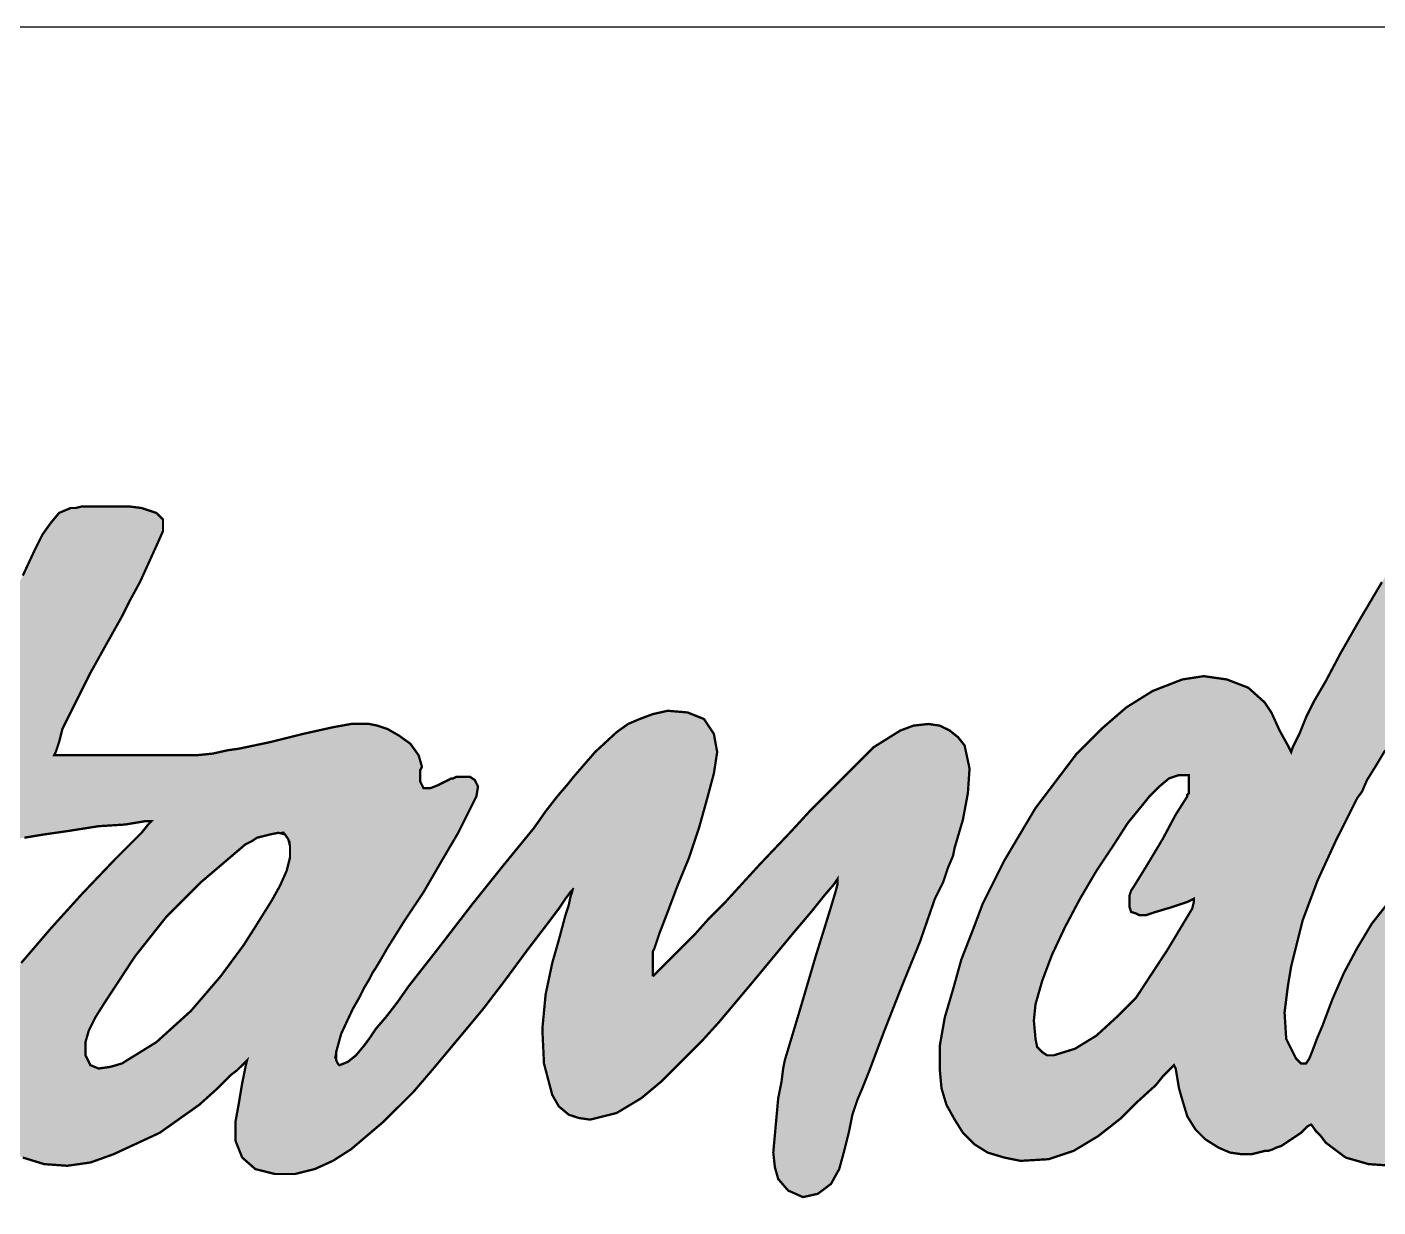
# Model space of a CAD drawing. Extents: x -6357 to -2157, y -7646 to -1706.
# Drawn here: x -4888 to -4640.4, y -6762.1 to -6545.7 of the extents above; entities that cross this region are included whole.
import ezdxf

# ---------------------------------------------------------------- set-up
doc = ezdxf.new("R2010")
doc.units = 0
doc.header["$LTSCALE"] = 30
doc.header["$MEASUREMENT"] = 0
doc.layers.get('0').update_dxf_attribs({"linetype": 'CONTINUOUS'})
doc.layers.add('CAMADA_1', color=7, linetype='CONTINUOUS')
doc.layers.add('FINA', color=7, linetype='CONTINUOUS')

msp = doc.modelspace()

# ---------------------------------------------------------------- hatches: boundary and pattern name
at = {"linetype": 'CONTINUOUS'}
h = msp.add_hatch(color=5, dxfattribs=at)
h.paths.add_polyline_path([(-4522.976, -6709.538), (-4516.627, -6703.794), (-4514.511, -6701.98), (-4511.79, -6700.166), (-4509.069, -6698.352), (-4507.255, -6697.445), (-4503.93, -6695.933), (-4500.301, -6694.422), (-4497.279, -6692.91), (-4495.767, -6692.004), (-4494.256, -6690.19), (-4492.744, -6687.167), (-4492.139, -6684.143), (-4492.441, -6681.422), (-4493.65, -6680.213), (-4495.464, -6679.608), (-4497.581, -6679.305), (-4499.697, -6679.608), (-4503.93, -6681.12), (-4506.953, -6682.329), (-4509.372, -6683.538), (-4512.395, -6685.05), (-4515.116, -6686.562), (-4517.534, -6688.375), (-4518.442, -6689.282), (-4519.046, -6689.887), (-4519.65, -6690.492), (-4519.953, -6690.795), (-4519.65, -6678.702), (-4519.65, -6678.399), (-4519.65, -6677.794), (-4519.65, -6677.492), (-4519.65, -6676.888), (-4520.255, -6674.771), (-4521.767, -6673.562), (-4523.883, -6672.957), (-4526.302, -6672.655), (-4527.208, -6672.655), (-4528.116, -6672.655), (-4529.022, -6672.655), (-4529.929, -6672.957), (-4530.837, -6673.865), (-4540.814, -6685.05), (-4551.092, -6696.236), (-4561.069, -6707.725), (-4571.348, -6719.213), (-4573.766, -6721.933), (-4574.481, -6722.712), (-4580.334, -6746.718), (-4579.208, -6745.817), (-4574.976, -6742.19), (-4572.255, -6739.468), (-4570.138, -6737.352), (-4567.418, -6734.026), (-4564.092, -6730.398), (-4560.767, -6726.77), (-4557.744, -6722.841), (-4555.022, -6719.817), (-4552.906, -6717.701), (-4551.999, -6716.492), (-4551.395, -6716.19), (-4550.79, -6715.585), (-4550.488, -6715.282), (-4550.185, -6715.282), (-4550.488, -6716.19), (-4551.395, -6718.306), (-4552.604, -6721.329), (-4553.813, -6724.655), (-4555.627, -6729.492), (-4557.744, -6736.446), (-4559.255, -6743.701), (-4559.859, -6749.747), (-4559.558, -6750.956), (-4558.65, -6751.864), (-4557.744, -6752.468), (-4556.232, -6753.073), (-4554.116, -6753.678), (-4551.697, -6753.98), (-4549.279, -6753.678), (-4546.86, -6753.073), (-4545.952, -6752.77), (-4545.651, -6752.468), (-4545.046, -6751.864), (-4544.743, -6751.259), (-4544.139, -6749.747), (-4543.534, -6747.631), (-4542.325, -6744.91), (-4541.418, -6741.887), (-4539.301, -6735.84), (-4537.186, -6730.701), (-4533.255, -6722.841), (-4528.418, -6715.887)])
h.paths.add_polyline_path([(-4583.743, -6719.515), (-4581.627, -6715.282), (-4579.208, -6710.143), (-4576.488, -6705.003), (-4574.069, -6700.166), (-4571.952, -6695.933), (-4570.441, -6692.91), (-4569.836, -6691.398), (-4569.534, -6688.981), (-4569.836, -6687.167), (-4571.046, -6685.957), (-4573.766, -6685.957), (-4575.278, -6686.259), (-4577.092, -6686.864), (-4578.604, -6687.167), (-4579.208, -6687.469), (-4577.999, -6680.213), (-4577.697, -6679.004), (-4577.999, -6677.492), (-4578.906, -6675.98), (-4580.116, -6674.771), (-4581.325, -6674.166), (-4583.441, -6673.562), (-4585.557, -6673.865), (-4587.674, -6674.166), (-4590.092, -6674.771), (-4591.907, -6675.074), (-4593.72, -6675.074), (-4595.534, -6675.074), (-4597.046, -6675.376), (-4604.301, -6677.794), (-4611.557, -6681.725), (-4618.208, -6686.259), (-4623.953, -6690.795), (-4631.51, -6698.05), (-4638.161, -6705.911), (-4641.488, -6710.143), (-4644.208, -6714.678), (-4646.627, -6719.213), (-4648.743, -6724.05), (-4649.65, -6726.469), (-4650.556, -6728.887), (-4651.464, -6731.003), (-4652.371, -6733.422), (-4652.976, -6734.934), (-4653.58, -6735.84), (-4654.487, -6735.84), (-4655.395, -6734.934), (-4657.208, -6731.306), (-4657.51, -6726.469), (-4656.905, -6721.631), (-4656.301, -6718.004), (-4654.185, -6709.538), (-4651.464, -6702.283), (-4648.139, -6695.027), (-4644.208, -6687.167), (-4643.301, -6685.957), (-4642.394, -6683.841), (-4640.883, -6681.422), (-4639.069, -6678.399), (-4634.534, -6671.445), (-4629.697, -6663.283), (-4618.51, -6645.446), (-4608.231, -6628.818), (-4607.929, -6628.516), (-4607.929, -6628.214), (-4607.929, -6627.91), (-4607.627, -6627.306), (-4607.929, -6625.19), (-4608.231, -6623.376), (-4609.44, -6621.864), (-4610.953, -6620.05), (-4612.766, -6618.841), (-4614.58, -6617.934), (-4616.394, -6617.934), (-4618.51, -6618.539), (-4621.836, -6620.958), (-4625.162, -6624.585), (-4625.464, -6625.19), (-4625.464, -6625.493), (-4625.767, -6626.097), (-4626.068, -6626.4), (-4626.673, -6627.004), (-4627.278, -6627.91), (-4627.882, -6628.516), (-4628.487, -6629.12), (-4629.092, -6630.027), (-4629.999, -6631.237), (-4630.906, -6633.051), (-4632.418, -6635.469), (-4635.743, -6641.213), (-4639.673, -6647.562), (-4643.603, -6654.213), (-4647.231, -6660.562), (-4649.952, -6665.701), (-4652.068, -6669.329), (-4653.58, -6672.352), (-4654.789, -6675.376), (-4655.999, -6677.794), (-4656.301, -6678.702), (-4656.905, -6677.492), (-4658.418, -6674.771), (-4659.929, -6671.445), (-4661.138, -6669.632), (-4664.162, -6666.911), (-4668.092, -6665.399), (-4672.325, -6664.795), (-4676.255, -6665.399), (-4681.696, -6667.515), (-4686.534, -6670.539), (-4691.069, -6674.468), (-4695.604, -6679.004), (-4703.161, -6688.981), (-4708.905, -6698.655), (-4710.72, -6702.283), (-4712.836, -6706.515), (-4714.65, -6711.353), (-4716.766, -6716.794), (-4718.277, -6722.236), (-4719.79, -6727.375), (-4720.696, -6732.515), (-4720.696, -6737.05), (-4720.394, -6740.375), (-4719.487, -6743.399), (-4717.975, -6746.12), (-4716.463, -6748.538), (-4714.347, -6750.654), (-4711.928, -6752.166), (-4708.905, -6753.073), (-4705.882, -6753.678), (-4700.743, -6753.376), (-4696.208, -6751.864), (-4691.673, -6749.143), (-4687.44, -6745.817), (-4684.417, -6742.794), (-4681.091, -6739.771), (-4679.882, -6738.26), (-4678.672, -6737.05), (-4678.068, -6736.446), (-4677.766, -6736.143), (-4677.464, -6736.748), (-4677.162, -6738.561), (-4676.859, -6740.375), (-4676.255, -6742.491), (-4675.348, -6745.514), (-4673.835, -6747.933), (-4672.022, -6749.747), (-4669.603, -6751.259), (-4667.487, -6752.166), (-4665.371, -6752.468), (-4663.557, -6752.468), (-4661.138, -6751.864), (-4660.533, -6751.864), (-4659.627, -6751.561), (-4659.022, -6751.259), (-4658.115, -6750.956), (-4656.301, -6749.747), (-4654.487, -6748.538), (-4653.278, -6747.329), (-4652.673, -6747.027), (-4652.371, -6747.329), (-4651.766, -6748.236), (-4650.859, -6749.143), (-4649.952, -6750.353), (-4646.325, -6753.073), (-4642.092, -6754.282), (-4637.557, -6754.584), (-4633.022, -6753.98), (-4623.953, -6750.654), (-4616.394, -6745.817), (-4614.883, -6744.608), (-4613.371, -6743.096), (-4612.162, -6741.585), (-4610.953, -6740.375), (-4609.138, -6738.26), (-4607.324, -6735.84), (-4605.814, -6733.422), (-4604.301, -6731.607), (-4603.697, -6731.003), (-4603.092, -6730.701), (-4602.79, -6730.398), (-4602.79, -6731.003), (-4603.092, -6733.422), (-4603.394, -6736.446), (-4603.697, -6739.468), (-4603.697, -6743.096), (-4602.79, -6746.724), (-4601.278, -6750.05), (-4598.86, -6752.77), (-4595.836, -6753.98), (-4592.813, -6753.98), (-4589.79, -6753.376), (-4587.069, -6751.864), (-4583.743, -6749.445), (-4580.334, -6746.718), (-4574.481, -6722.712), (-4577.092, -6725.561), (-4580.417, -6728.887), (-4583.441, -6731.607), (-4584.953, -6732.213), (-4585.86, -6732.515), (-4586.767, -6731.91), (-4587.371, -6730.398), (-4587.371, -6728.887), (-4586.767, -6726.77), (-4586.162, -6724.655), (-4585.255, -6722.841)])
h.paths.add_polyline_path([(-4605.208, -6710.445), (-4609.44, -6715.887), (-4614.883, -6722.236), (-4620.627, -6728.283), (-4626.673, -6733.422), (-4628.487, -6734.631), (-4630.603, -6735.84), (-4632.72, -6736.446), (-4634.534, -6735.236), (-4634.836, -6732.213), (-4633.626, -6728.584), (-4632.115, -6724.957), (-4630.906, -6722.841), (-4626.371, -6715.887), (-4621.533, -6710.143), (-4616.394, -6704.399), (-4610.348, -6698.05), (-4608.534, -6696.538), (-4606.417, -6694.724), (-4604.301, -6693.213), (-4602.185, -6692.306), (-4601.58, -6692.004), (-4601.278, -6692.004), (-4600.673, -6692.004), (-4600.37, -6692.306), (-4600.069, -6692.608), (-4599.464, -6693.818), (-4599.141, -6694.785), (-4599.464, -6698.655), (-4601.278, -6703.189), (-4603.394, -6707.12)], flags=16)
h.paths.add_polyline_path([(-4674.138, -6706.213), (-4674.44, -6707.422), (-4678.976, -6714.98), (-4684.719, -6723.747), (-4688.348, -6727.375), (-4691.975, -6730.701), (-4695.906, -6733.12), (-4699.835, -6734.329), (-4701.045, -6734.329), (-4701.952, -6733.724), (-4702.859, -6732.817), (-4703.161, -6731.306), (-4703.464, -6727.98), (-4703.161, -6724.957), (-4701.952, -6720.724), (-4700.138, -6715.887), (-4697.719, -6710.748), (-4694.998, -6705.608), (-4691.975, -6700.468), (-4688.952, -6695.933), (-4686.231, -6691.701), (-4683.511, -6688.375), (-4682.301, -6686.864), (-4680.487, -6685.05), (-4678.672, -6683.538), (-4676.859, -6682.934), (-4676.255, -6682.934), (-4675.649, -6682.934), (-4675.348, -6682.934), (-4675.045, -6682.934), (-4675.045, -6683.236), (-4675.045, -6683.841), (-4675.045, -6684.445), (-4675.045, -6685.353), (-4675.045, -6685.655), (-4675.045, -6686.259), (-4675.348, -6686.562), (-4675.348, -6686.864), (-4677.464, -6690.19), (-4679.882, -6694.724), (-4682.603, -6699.26), (-4685.022, -6703.189), (-4685.626, -6704.097), (-4685.928, -6705.003), (-4685.928, -6705.911), (-4685.928, -6707.12), (-4685.626, -6708.026), (-4684.719, -6708.329), (-4684.115, -6708.631), (-4682.905, -6708.631), (-4681.091, -6708.026), (-4678.068, -6707.12), (-4675.348, -6706.213), (-4674.138, -6705.608)], flags=16)
h = msp.add_hatch(color=5, dxfattribs=at)
h.paths.add_polyline_path([(-4805.649, -6686.864), (-4805.346, -6685.05), (-4805.951, -6683.841), (-4806.859, -6683.236), (-4809.277, -6683.236), (-4809.882, -6683.538), (-4810.183, -6683.538), (-4812.602, -6684.748), (-4814.114, -6685.353), (-4815.323, -6685.353), (-4815.928, -6684.143), (-4815.928, -6683.538), (-4815.928, -6682.934), (-4815.928, -6682.027), (-4815.625, -6681.422), (-4816.231, -6679.305), (-4817.742, -6677.189), (-4819.858, -6675.678), (-4821.974, -6674.468), (-4823.789, -6673.865), (-4825.301, -6673.562), (-4827.114, -6673.562), (-4828.626, -6673.562), (-4831.951, -6674.166), (-4837.394, -6675.376), (-4843.44, -6676.888), (-4849.184, -6678.097), (-4851.3, -6678.399), (-4854.021, -6679.004), (-4857.044, -6679.305), (-4859.765, -6679.305), (-4867.021, -6679.305), (-4874.579, -6679.305), (-4877.905, -6679.305), (-4880.626, -6679.305), (-4882.439, -6679.305), (-4883.044, -6679.305), (-4882.742, -6678.702), (-4882.137, -6676.888), (-4881.532, -6674.468), (-4880.323, -6672.051), (-4878.812, -6669.027), (-4876.393, -6664.189), (-4873.369, -6658.749), (-4870.649, -6653.91), (-4869.137, -6650.887), (-4867.323, -6647.562), (-4865.812, -6644.236), (-4864.3, -6640.911), (-4863.09, -6638.19), (-4863.09, -6636.074), (-4864.3, -6634.864), (-4867.021, -6633.957), (-4869.44, -6633.655), (-4873.672, -6633.655), (-4875.788, -6633.655), (-4877.905, -6633.655), (-4879.114, -6633.957), (-4880.021, -6633.957), (-4882.137, -6634.864), (-4883.649, -6636.678), (-4885.161, -6638.794), (-4886.672, -6641.817), (-4888.788, -6646.353), (-4891.509, -6652.096), (-4894.532, -6658.445), (-4897.253, -6664.795), (-4899.975, -6670.842), (-4902.09, -6675.678), (-4902.997, -6677.492), (-4903.602, -6679.004), (-4904.206, -6679.911), (-4904.206, -6680.213), (-4904.812, -6680.213), (-4906.323, -6680.213), (-4908.439, -6680.515), (-4911.16, -6680.515), (-4917.509, -6681.12), (-4923.555, -6681.422), (-4927.486, -6682.027), (-4933.23, -6682.934), (-4936.253, -6683.538), (-4938.974, -6684.143), (-4941.091, -6684.445), (-4942.3, -6685.05), (-4943.206, -6686.259), (-4943.509, -6688.375), (-4943.206, -6690.795), (-4942.904, -6692.91), (-4941.393, -6696.236), (-4939.579, -6700.166), (-4936.858, -6703.189), (-4933.835, -6705.003), (-4932.323, -6705.003), (-4931.718, -6704.701), (-4930.812, -6704.097), (-4928.09, -6701.678), (-4925.974, -6699.562), (-4924.462, -6698.352), (-4922.044, -6697.445), (-4919.928, -6697.143), (-4917.509, -6696.841), (-4915.393, -6696.841), (-4913.276, -6696.841), (-4912.322, -6697.477), (-4913.276, -6699.864), (-4914.485, -6702.585), (-4915.997, -6705.608), (-4919.322, -6713.167), (-4922.951, -6721.933), (-4924.765, -6726.469), (-4926.276, -6731.306), (-4927.184, -6733.12), (-4927.486, -6734.631), (-4928.09, -6735.84), (-4928.09, -6736.143), (-4929.602, -6734.632), (-4929.602, -6734.026), (-4929.904, -6733.724), (-4930.812, -6732.817), (-4932.323, -6731.607), (-4933.835, -6731.003), (-4935.346, -6731.607), (-4935.95, -6732.515), (-4936.555, -6733.724), (-4936.858, -6734.631), (-4936.858, -6735.538), (-4937.463, -6740.98), (-4937.765, -6747.329), (-4937.463, -6753.678), (-4936.555, -6758.515), (-4935.648, -6760.631), (-4934.137, -6761.84), (-4932.323, -6762.143), (-4929.904, -6762.143), (-4928.09, -6761.84), (-4926.578, -6761.236), (-4925.369, -6760.329), (-4924.16, -6758.817), (-4921.742, -6755.189), (-4919.322, -6751.561), (-4917.206, -6747.631), (-4915.091, -6743.701), (-4913.882, -6741.585), (-4912.672, -6738.863), (-4911.16, -6735.538), (-4909.346, -6731.91), (-4905.415, -6724.05), (-4901.486, -6715.585), (-4897.858, -6707.725), (-4894.835, -6701.376), (-4893.625, -6698.655), (-4892.719, -6696.841), (-4891.922, -6694.851), (-4888.486, -6694.422), (-4884.859, -6693.818), (-4880.626, -6693.213), (-4874.881, -6692.306), (-4870.044, -6692.004), (-4866.416, -6691.398), (-4865.207, -6691.398), (-4865.812, -6692.004), (-4867.021, -6693.515), (-4869.137, -6695.631), (-4871.858, -6698.352), (-4877.905, -6704.701), (-4883.649, -6711.05), (-4889.09, -6717.399), (-4893.021, -6723.747), (-4894.835, -6726.77), (-4896.044, -6730.097), (-4896.952, -6733.724), (-4897.253, -6737.654), (-4896.952, -6742.491), (-4895.439, -6747.027), (-4892.719, -6750.654), (-4888.788, -6753.073), (-4884.859, -6754.282), (-4880.626, -6754.584), (-4876.393, -6753.98), (-4872.16, -6752.468), (-4863.695, -6748.538), (-4856.439, -6743.399), (-4853.416, -6740.677), (-4850.696, -6737.957), (-4849.487, -6737.05), (-4848.579, -6736.143), (-4847.974, -6735.538), (-4847.672, -6735.236), (-4847.974, -6736.446), (-4848.579, -6739.468), (-4849.184, -6743.096), (-4849.788, -6746.422), (-4849.788, -6750.05), (-4848.579, -6753.073), (-4846.16, -6755.189), (-4842.533, -6756.096), (-4838.904, -6756.096), (-4835.277, -6755.189), (-4831.951, -6753.678), (-4828.626, -6751.561), (-4822.579, -6746.422), (-4817.137, -6740.98), (-4813.51, -6736.748), (-4808.975, -6731.306), (-4804.44, -6725.864), (-4800.509, -6720.724), (-4796.278, -6714.98), (-4792.347, -6709.84), (-4790.533, -6707.422), (-4789.324, -6705.608), (-4787.875, -6703.678), (-4788.416, -6705.306), (-4788.719, -6706.817), (-4789.324, -6708.631), (-4790.533, -6713.167), (-4791.742, -6717.399), (-4792.952, -6723.143), (-4793.556, -6729.492), (-4793.254, -6735.84), (-4791.742, -6741.585), (-4790.533, -6743.701), (-4788.719, -6745.213), (-4786.905, -6745.817), (-4784.788, -6746.12), (-4779.952, -6744.91), (-4775.417, -6742.19), (-4771.789, -6739.166), (-4767.859, -6735.236), (-4764.231, -6731.607), (-4761.207, -6728.283), (-4754.859, -6720.724), (-4747.603, -6711.957), (-4744.277, -6708.026), (-4741.858, -6705.003), (-4740.044, -6702.887), (-4739.44, -6701.98), (-4739.44, -6702.887), (-4739.743, -6704.097), (-4740.649, -6707.12), (-4741.858, -6711.05), (-4743.37, -6715.887), (-4746.394, -6726.166), (-4749.114, -6735.236), (-4749.417, -6736.748), (-4749.719, -6739.166), (-4750.324, -6742.19), (-4750.626, -6745.514), (-4750.928, -6748.841), (-4751.23, -6752.166), (-4750.928, -6754.887), (-4750.324, -6757.003), (-4748.51, -6759.12), (-4745.789, -6760.329), (-4743.068, -6759.724), (-4740.649, -6757.91), (-4739.138, -6755.189), (-4738.231, -6751.864), (-4737.324, -6748.236), (-4736.72, -6745.213), (-4736.417, -6744.306), (-4735.812, -6742.491), (-4734.906, -6740.375), (-4733.696, -6737.352), (-4730.975, -6730.097), (-4727.65, -6721.631), (-4724.324, -6713.468), (-4721.604, -6705.608), (-4720.091, -6702.585), (-4719.184, -6699.864), (-4718.277, -6697.748), (-4717.975, -6696.236), (-4716.463, -6691.096), (-4715.557, -6686.259), (-4715.254, -6681.725), (-4716.161, -6677.492), (-4717.371, -6675.98), (-4718.882, -6674.771), (-4720.696, -6673.865), (-4722.813, -6673.562), (-4725.533, -6673.865), (-4727.952, -6674.771), (-4730.37, -6676.282), (-4732.789, -6677.794), (-4733.696, -6678.702), (-4735.51, -6680.515), (-4737.626, -6682.632), (-4739.743, -6684.748), (-4744.58, -6689.585), (-4747.905, -6693.213), (-4753.65, -6699.26), (-4759.998, -6706.213), (-4763.021, -6709.236), (-4765.44, -6711.957), (-4767.859, -6714.376), (-4769.37, -6715.887), (-4770.882, -6717.399), (-4772.091, -6718.608), (-4773.3, -6719.818), (-4773.3, -6716.492), (-4773.3, -6715.887), (-4773.3, -6715.585), (-4773.3, -6715.282), (-4772.998, -6714.678), (-4772.091, -6711.957), (-4770.58, -6708.026), (-4768.766, -6703.189), (-4766.649, -6698.05), (-4764.835, -6692.608), (-4763.324, -6687.167), (-4762.115, -6682.632), (-4761.51, -6678.702), (-4762.115, -6675.376), (-4763.929, -6672.655), (-4766.952, -6671.445), (-4770.58, -6671.143), (-4773.3, -6671.748), (-4775.719, -6672.655), (-4777.835, -6673.562), (-4779.952, -6675.074), (-4783.882, -6678.702), (-4787.812, -6683.236), (-4789.022, -6684.748), (-4790.835, -6686.864), (-4792.952, -6689.585), (-4795.068, -6692.608), (-4800.509, -6699.26), (-4806.556, -6706.817), (-4812.602, -6714.678), (-4818.045, -6721.631), (-4820.16, -6724.655), (-4822.277, -6727.375), (-4824.091, -6729.492), (-4825.706, -6731.914), (-4827.719, -6734.329), (-4829.23, -6735.538), (-4830.867, -6736.193), (-4831.614, -6734.703), (-4830.44, -6730.398), (-4828.324, -6725.864), (-4827.114, -6723.747), (-4826.207, -6721.933), (-4825.302, -6720.424), (-4824.695, -6719.213), (-4824.091, -6718.306), (-4823.184, -6716.794), (-4821.974, -6714.678), (-4818.951, -6709.84), (-4815.323, -6704.399), (-4811.998, -6698.655), (-4808.975, -6693.515), (-4806.859, -6689.282)])
h.paths.add_polyline_path([(-4862.486, -6708.934), (-4856.137, -6702.585), (-4847.974, -6695.631), (-4846.765, -6695.027), (-4845.858, -6694.422), (-4844.649, -6694.12), (-4843.44, -6693.818), (-4841.04, -6693.337), (-4839.812, -6695.177), (-4839.812, -6698.05), (-4840.417, -6700.468), (-4841.626, -6703.189), (-4843.137, -6705.911), (-4846.16, -6710.748), (-4848.277, -6714.073), (-4852.51, -6719.817), (-4857.951, -6726.166), (-4864.3, -6731.91), (-4870.649, -6735.84), (-4872.765, -6736.446), (-4874.881, -6736.748), (-4876.393, -6736.143), (-4877.3, -6734.329), (-4877.3, -6731.91), (-4876.695, -6729.794), (-4875.486, -6727.375), (-4873.974, -6724.957), (-4868.23, -6716.19)], flags=16)

# ---------------------------------------------------------------- linework, layer by layer
at = {"color": 5, "linetype": 'CONTINUOUS'}
for points in [[(-4888.788, -6753.073), (-4884.859, -6754.282), (-4880.626, -6754.584), (-4876.393, -6753.98), (-4872.16, -6752.468), (-4863.695, -6748.538), (-4856.439, -6743.399), (-4853.416, -6740.677), (-4850.696, -6737.957), (-4849.487, -6737.05), (-4848.579, -6736.143), (-4847.974, -6735.538), (-4847.672, -6735.236), (-4847.974, -6736.446), (-4848.579, -6739.468), (-4849.184, -6743.096), (-4849.788, -6746.422), (-4849.788, -6750.05), (-4848.579, -6753.073), (-4846.16, -6755.189), (-4842.533, -6756.096), (-4838.904, -6756.096), (-4835.277, -6755.189), (-4831.951, -6753.678), (-4828.626, -6751.561), (-4822.579, -6746.422), (-4817.137, -6740.98), (-4813.51, -6736.748), (-4808.975, -6731.306), (-4804.44, -6725.864), (-4800.509, -6720.724), (-4796.278, -6714.98), (-4792.347, -6709.84), (-4790.533, -6707.422), (-4789.324, -6705.608), (-4787.875, -6703.678), (-4788.416, -6705.306), (-4788.719, -6706.817), (-4789.324, -6708.631), (-4790.533, -6713.167), (-4791.742, -6717.399), (-4792.952, -6723.143), (-4793.556, -6729.492), (-4793.254, -6735.84), (-4791.742, -6741.585), (-4790.533, -6743.701), (-4788.719, -6745.213), (-4786.905, -6745.817), (-4784.788, -6746.12), (-4779.952, -6744.91), (-4775.417, -6742.19), (-4771.789, -6739.166), (-4767.859, -6735.236), (-4764.231, -6731.607), (-4761.207, -6728.283), (-4754.859, -6720.724), (-4747.603, -6711.957), (-4744.277, -6708.026), (-4741.858, -6705.003), (-4740.044, -6702.887), (-4739.44, -6701.98), (-4739.44, -6702.887), (-4739.743, -6704.097), (-4740.649, -6707.12), (-4741.858, -6711.05), (-4743.37, -6715.887), (-4746.394, -6726.166), (-4749.114, -6735.236), (-4749.417, -6736.748), (-4749.719, -6739.166), (-4750.324, -6742.19), (-4750.626, -6745.514), (-4750.928, -6748.841), (-4751.23, -6752.166), (-4750.928, -6754.887), (-4750.324, -6757.003), (-4748.51, -6759.12), (-4745.789, -6760.329), (-4743.068, -6759.724), (-4740.649, -6757.91), (-4739.138, -6755.189), (-4738.231, -6751.864), (-4737.324, -6748.236), (-4736.72, -6745.213), (-4736.417, -6744.306), (-4735.812, -6742.491), (-4734.906, -6740.375), (-4733.696, -6737.352), (-4730.975, -6730.097), (-4727.65, -6721.631), (-4724.324, -6713.468), (-4721.604, -6705.608), (-4720.091, -6702.585), (-4719.184, -6699.864), (-4718.277, -6697.748), (-4717.975, -6696.236), (-4716.463, -6691.096), (-4715.557, -6686.259), (-4715.254, -6681.725), (-4716.161, -6677.492), (-4717.371, -6675.98), (-4718.882, -6674.771), (-4720.696, -6673.865), (-4722.813, -6673.562), (-4725.533, -6673.865), (-4727.952, -6674.771), (-4730.37, -6676.282), (-4732.789, -6677.794), (-4733.696, -6678.702), (-4735.51, -6680.515), (-4737.626, -6682.632), (-4739.743, -6684.748), (-4744.58, -6689.585), (-4747.905, -6693.213), (-4753.65, -6699.26), (-4759.998, -6706.213), (-4763.021, -6709.236), (-4765.44, -6711.957), (-4767.859, -6714.376), (-4769.37, -6715.887), (-4770.882, -6717.399), (-4772.091, -6718.608), (-4773.3, -6719.818), (-4773.3, -6716.492), (-4773.3, -6715.887), (-4773.3, -6715.585), (-4773.3, -6715.282), (-4772.998, -6714.678), (-4772.091, -6711.957), (-4770.58, -6708.026), (-4768.766, -6703.189), (-4766.649, -6698.05), (-4764.835, -6692.608), (-4763.324, -6687.167), (-4762.115, -6682.632), (-4761.51, -6678.702), (-4762.115, -6675.376), (-4763.929, -6672.655), (-4766.952, -6671.445), (-4770.58, -6671.143), (-4773.3, -6671.748), (-4775.719, -6672.655), (-4777.835, -6673.562), (-4779.952, -6675.074), (-4783.882, -6678.702), (-4787.812, -6683.236), (-4789.022, -6684.748), (-4790.835, -6686.864), (-4792.952, -6689.585), (-4795.068, -6692.608), (-4800.509, -6699.26), (-4806.556, -6706.817), (-4812.602, -6714.678), (-4818.045, -6721.631), (-4820.16, -6724.655), (-4822.277, -6727.375), (-4824.091, -6729.492), (-4825.706, -6731.914), (-4827.719, -6734.329), (-4829.23, -6735.538), (-4830.867, -6736.193), (-4831.614, -6734.703), (-4830.44, -6730.398), (-4828.324, -6725.864), (-4827.114, -6723.747), (-4826.207, -6721.933), (-4825.302, -6720.424), (-4824.695, -6719.213), (-4824.091, -6718.306), (-4823.184, -6716.794), (-4821.974, -6714.678), (-4818.951, -6709.84), (-4815.323, -6704.399), (-4811.998, -6698.655), (-4808.975, -6693.515), (-4806.859, -6689.282), (-4805.649, -6686.864), (-4805.346, -6685.05), (-4805.951, -6683.841), (-4806.859, -6683.236), (-4809.277, -6683.236), (-4809.882, -6683.538), (-4810.183, -6683.538), (-4812.602, -6684.748), (-4814.114, -6685.353), (-4815.323, -6685.353), (-4815.928, -6684.143), (-4815.928, -6683.538), (-4815.928, -6682.934), (-4815.928, -6682.027), (-4815.625, -6681.422), (-4816.231, -6679.305), (-4817.742, -6677.189), (-4819.858, -6675.678), (-4821.974, -6674.468), (-4823.789, -6673.865), (-4825.301, -6673.562), (-4827.114, -6673.562), (-4828.626, -6673.562), (-4831.951, -6674.166), (-4837.394, -6675.376), (-4843.44, -6676.888), (-4849.184, -6678.097), (-4851.3, -6678.399), (-4854.021, -6679.004), (-4857.044, -6679.305), (-4859.765, -6679.305), (-4867.021, -6679.305), (-4874.579, -6679.305), (-4877.905, -6679.305), (-4880.626, -6679.305), (-4882.439, -6679.305), (-4883.044, -6679.305), (-4882.742, -6678.702), (-4882.137, -6676.888), (-4881.532, -6674.468), (-4880.323, -6672.051), (-4878.812, -6669.027), (-4876.393, -6664.189), (-4873.369, -6658.749), (-4870.649, -6653.91), (-4869.137, -6650.887), (-4867.323, -6647.562), (-4865.812, -6644.236), (-4864.3, -6640.911), (-4863.09, -6638.19), (-4863.09, -6636.074), (-4864.3, -6634.864), (-4867.021, -6633.957), (-4869.44, -6633.655), (-4873.672, -6633.655), (-4875.788, -6633.655), (-4877.905, -6633.655), (-4879.114, -6633.957), (-4880.021, -6633.957), (-4882.137, -6634.864), (-4883.649, -6636.678), (-4885.161, -6638.794), (-4886.672, -6641.817), (-4888.788, -6646.353)], [(-4639.673, -6647.562), (-4643.603, -6654.213), (-4647.231, -6660.562), (-4649.952, -6665.701), (-4652.068, -6669.329), (-4653.58, -6672.352), (-4654.789, -6675.376), (-4655.999, -6677.794), (-4656.301, -6678.702), (-4656.905, -6677.492), (-4658.418, -6674.771), (-4659.929, -6671.445), (-4661.138, -6669.632), (-4664.162, -6666.911), (-4668.092, -6665.399), (-4672.325, -6664.795), (-4676.255, -6665.399), (-4681.696, -6667.515), (-4686.534, -6670.539), (-4691.069, -6674.468), (-4695.604, -6679.004), (-4703.161, -6688.981), (-4708.905, -6698.655), (-4710.72, -6702.283), (-4712.836, -6706.515), (-4714.65, -6711.353), (-4716.766, -6716.794), (-4718.277, -6722.236), (-4719.79, -6727.375), (-4720.696, -6732.515), (-4720.696, -6737.05), (-4720.394, -6740.375), (-4719.487, -6743.399), (-4717.975, -6746.12), (-4716.463, -6748.538), (-4714.347, -6750.654), (-4711.928, -6752.166), (-4708.905, -6753.073), (-4705.882, -6753.678), (-4700.743, -6753.376), (-4696.208, -6751.864), (-4691.673, -6749.143), (-4687.44, -6745.817), (-4684.417, -6742.794), (-4681.091, -6739.771), (-4679.882, -6738.26), (-4678.672, -6737.05), (-4678.068, -6736.446), (-4677.766, -6736.143), (-4677.464, -6736.748), (-4677.162, -6738.561), (-4676.859, -6740.375), (-4676.255, -6742.491), (-4675.348, -6745.514), (-4673.835, -6747.933), (-4672.022, -6749.747), (-4669.603, -6751.259), (-4667.487, -6752.166), (-4665.371, -6752.468), (-4663.557, -6752.468), (-4661.138, -6751.864), (-4660.533, -6751.864), (-4659.627, -6751.561), (-4659.022, -6751.259), (-4658.115, -6750.956), (-4656.301, -6749.747), (-4654.487, -6748.538), (-4653.278, -6747.329), (-4652.673, -6747.027), (-4652.371, -6747.329), (-4651.766, -6748.236), (-4650.859, -6749.143), (-4649.952, -6750.353), (-4646.325, -6753.073), (-4642.092, -6754.282), (-4637.557, -6754.584)], [(-4638.161, -6705.911), (-4641.488, -6710.143), (-4644.208, -6714.678), (-4646.627, -6719.213), (-4648.743, -6724.05), (-4649.65, -6726.469), (-4650.556, -6728.887), (-4651.464, -6731.003), (-4652.371, -6733.422), (-4652.976, -6734.934), (-4653.58, -6735.84), (-4654.487, -6735.84), (-4655.395, -6734.934), (-4657.208, -6731.306), (-4657.51, -6726.469), (-4656.905, -6721.631), (-4656.301, -6718.004), (-4654.185, -6709.538), (-4651.464, -6702.283), (-4648.139, -6695.027), (-4644.208, -6687.167), (-4643.301, -6685.957), (-4642.394, -6683.841), (-4640.883, -6681.422), (-4639.069, -6678.399)], [(-4888.486, -6694.422), (-4884.859, -6693.818), (-4880.626, -6693.213), (-4874.881, -6692.306), (-4870.044, -6692.004), (-4866.416, -6691.398), (-4865.207, -6691.398), (-4865.812, -6692.004), (-4867.021, -6693.515), (-4869.137, -6695.631), (-4871.858, -6698.352), (-4877.905, -6704.701), (-4883.649, -6711.05), (-4889.09, -6717.399)]]:
    msp.add_lwpolyline(points, dxfattribs=at)
for points in [[(-4674.138, -6706.213), (-4674.44, -6707.422), (-4678.976, -6714.98), (-4684.719, -6723.747), (-4688.348, -6727.375), (-4691.975, -6730.701), (-4695.906, -6733.12), (-4699.835, -6734.329), (-4701.045, -6734.329), (-4701.952, -6733.724), (-4702.859, -6732.817), (-4703.161, -6731.306), (-4703.464, -6727.98), (-4703.161, -6724.957), (-4701.952, -6720.724), (-4700.138, -6715.887), (-4697.719, -6710.748), (-4694.998, -6705.608), (-4691.975, -6700.468), (-4688.952, -6695.933), (-4686.231, -6691.701), (-4683.511, -6688.375), (-4682.301, -6686.864), (-4680.487, -6685.05), (-4678.672, -6683.538), (-4676.859, -6682.934), (-4676.255, -6682.934), (-4675.649, -6682.934), (-4675.348, -6682.934), (-4675.045, -6682.934), (-4675.045, -6683.236), (-4675.045, -6683.841), (-4675.045, -6684.445), (-4675.045, -6685.353), (-4675.045, -6685.655), (-4675.045, -6686.259), (-4675.348, -6686.562), (-4675.348, -6686.864), (-4677.464, -6690.19), (-4679.882, -6694.724), (-4682.603, -6699.26), (-4685.022, -6703.189), (-4685.626, -6704.097), (-4685.928, -6705.003), (-4685.928, -6705.911), (-4685.928, -6707.12), (-4685.626, -6708.026), (-4684.719, -6708.329), (-4684.115, -6708.631), (-4682.905, -6708.631), (-4681.091, -6708.026), (-4678.068, -6707.12), (-4675.348, -6706.213), (-4674.138, -6705.608)], [(-4862.486, -6708.934), (-4856.137, -6702.585), (-4847.974, -6695.631), (-4846.765, -6695.027), (-4845.858, -6694.422), (-4844.649, -6694.12), (-4843.44, -6693.818), (-4841.04, -6693.337), (-4839.812, -6695.177), (-4839.812, -6698.05), (-4840.417, -6700.468), (-4841.626, -6703.189), (-4843.137, -6705.911), (-4846.16, -6710.748), (-4848.277, -6714.073), (-4852.51, -6719.817), (-4857.951, -6726.166), (-4864.3, -6731.91), (-4870.649, -6735.84), (-4872.765, -6736.446), (-4874.881, -6736.748), (-4876.393, -6736.143), (-4877.3, -6734.329), (-4877.3, -6731.91), (-4876.695, -6729.794), (-4875.486, -6727.375), (-4873.974, -6724.957), (-4868.23, -6716.19)]]:
    msp.add_lwpolyline(points, close=True, dxfattribs=at)
at = {"layer": 'CAMADA_1', "color": 5, "linetype": 'CONTINUOUS', "const_width": 0.42}
for points in [[(-4773.3, -6719.817), (-4773.3, -6716.492), (-4773.3, -6715.887), (-4773.3, -6715.585), (-4773.3, -6715.282), (-4772.998, -6714.678), (-4772.091, -6711.957), (-4770.58, -6708.026), (-4768.766, -6703.189), (-4766.649, -6698.05), (-4764.835, -6692.608), (-4763.324, -6687.167), (-4762.115, -6682.632), (-4761.51, -6678.702), (-4762.115, -6675.376), (-4763.929, -6672.655), (-4766.952, -6671.445), (-4770.58, -6671.143), (-4773.3, -6671.748), (-4775.719, -6672.655), (-4777.835, -6673.562), (-4779.952, -6675.074), (-4783.882, -6678.702), (-4787.812, -6683.236), (-4789.022, -6684.748), (-4790.835, -6686.864), (-4792.952, -6689.585), (-4795.068, -6692.608), (-4800.509, -6699.26), (-4806.556, -6706.817), (-4812.602, -6714.678), (-4818.045, -6721.631), (-4820.16, -6724.655), (-4822.277, -6727.375), (-4824.091, -6729.492), (-4825.301, -6731.306), (-4826.207, -6732.515), (-4827.719, -6734.329), (-4829.23, -6735.538), (-4830.742, -6736.143), (-4831.044, -6735.84), (-4831.347, -6735.236), (-4831.347, -6734.631), (-4831.347, -6733.724), (-4830.44, -6730.398), (-4828.324, -6725.864), (-4827.114, -6723.747), (-4826.207, -6721.933), (-4825.301, -6720.422), (-4824.998, -6719.817), (-4824.695, -6719.213), (-4824.091, -6718.306), (-4823.184, -6716.794), (-4821.974, -6714.678), (-4818.951, -6709.84), (-4815.323, -6704.399), (-4811.998, -6698.655), (-4808.975, -6693.515), (-4806.859, -6689.282), (-4805.649, -6686.864), (-4805.346, -6685.05), (-4805.951, -6683.841), (-4806.859, -6683.236), (-4808.975, -6683.236), (-4809.277, -6683.236), (-4809.882, -6683.538), (-4810.184, -6683.538), (-4810.788, -6683.841), (-4812.602, -6684.748), (-4814.114, -6685.353), (-4815.323, -6685.353), (-4815.928, -6684.143), (-4815.928, -6683.538), (-4815.928, -6682.934), (-4815.928, -6682.027), (-4815.625, -6681.422), (-4816.231, -6679.305), (-4817.742, -6677.189), (-4819.858, -6675.678), (-4821.974, -6674.468), (-4823.789, -6673.865), (-4825.301, -6673.562), (-4827.114, -6673.562), (-4828.626, -6673.562), (-4831.951, -6674.166), (-4837.394, -6675.376), (-4843.44, -6676.888), (-4849.184, -6678.097), (-4851.3, -6678.399), (-4854.021, -6679.004), (-4857.044, -6679.305), (-4859.765, -6679.305), (-4867.021, -6679.305), (-4874.579, -6679.305), (-4877.905, -6679.305), (-4880.626, -6679.305), (-4882.439, -6679.305), (-4883.044, -6679.305), (-4882.742, -6678.702), (-4882.137, -6676.888), (-4881.532, -6674.468), (-4880.323, -6672.051), (-4878.812, -6669.027), (-4876.393, -6664.189), (-4873.369, -6658.749), (-4870.649, -6653.91), (-4869.137, -6650.887), (-4867.323, -6647.562), (-4865.812, -6644.236), (-4864.3, -6640.911), (-4863.09, -6638.19), (-4863.09, -6636.074), (-4864.3, -6634.864), (-4867.021, -6633.957), (-4869.44, -6633.655), (-4873.672, -6633.655), (-4875.788, -6633.655), (-4877.905, -6633.655), (-4879.114, -6633.957), (-4880.021, -6633.957), (-4882.137, -6634.864), (-4883.649, -6636.678), (-4885.161, -6638.794), (-4886.672, -6641.817), (-4888.788, -6646.353)], [(-4639.673, -6647.562), (-4643.603, -6654.213), (-4647.231, -6660.562), (-4649.952, -6665.701), (-4652.068, -6669.329), (-4653.58, -6672.352), (-4654.789, -6675.376), (-4655.999, -6677.794), (-4656.301, -6678.702), (-4656.905, -6677.492), (-4658.418, -6674.771), (-4659.929, -6671.445), (-4661.138, -6669.632), (-4664.162, -6666.911), (-4668.092, -6665.399), (-4672.325, -6664.795), (-4676.255, -6665.399), (-4681.696, -6667.515), (-4686.534, -6670.539), (-4691.069, -6674.468), (-4695.604, -6679.004), (-4703.161, -6688.981), (-4708.905, -6698.655), (-4710.72, -6702.283), (-4712.836, -6706.515), (-4714.65, -6711.353), (-4716.766, -6716.794), (-4718.277, -6722.236), (-4719.79, -6727.375), (-4720.696, -6732.515), (-4720.696, -6737.05), (-4720.394, -6740.375), (-4719.487, -6743.399), (-4717.975, -6746.12), (-4716.463, -6748.538), (-4714.347, -6750.654), (-4711.928, -6752.166), (-4708.905, -6753.073), (-4705.882, -6753.678), (-4700.743, -6753.376), (-4696.208, -6751.864), (-4691.673, -6749.143), (-4687.44, -6745.817), (-4684.417, -6742.794), (-4681.091, -6739.771), (-4679.882, -6738.26), (-4678.672, -6737.05), (-4678.068, -6736.446), (-4677.766, -6736.143), (-4677.464, -6736.748), (-4677.162, -6738.561), (-4676.859, -6740.375), (-4676.255, -6742.491), (-4675.348, -6745.514), (-4673.835, -6747.933), (-4672.022, -6749.747), (-4669.603, -6751.259), (-4667.487, -6752.166), (-4665.371, -6752.468), (-4663.557, -6752.468), (-4661.138, -6751.864), (-4660.533, -6751.864), (-4659.627, -6751.561), (-4659.022, -6751.259), (-4658.115, -6750.956), (-4656.301, -6749.747), (-4654.487, -6748.538), (-4653.278, -6747.329), (-4652.673, -6747.027), (-4652.371, -6747.329), (-4651.766, -6748.236), (-4650.859, -6749.143), (-4649.952, -6750.353), (-4646.325, -6753.073), (-4642.092, -6754.282), (-4637.557, -6754.584)], [(-4888.788, -6753.073), (-4884.859, -6754.282), (-4880.626, -6754.584), (-4876.393, -6753.98), (-4872.16, -6752.468), (-4863.695, -6748.538), (-4856.439, -6743.399), (-4853.416, -6740.677), (-4850.696, -6737.957), (-4849.487, -6737.05), (-4848.579, -6736.143), (-4847.974, -6735.538), (-4847.672, -6735.236), (-4847.974, -6736.446), (-4848.579, -6739.468), (-4849.184, -6743.096), (-4849.788, -6746.422), (-4849.788, -6750.05), (-4848.579, -6753.073), (-4846.16, -6755.189), (-4842.533, -6756.096), (-4838.904, -6756.096), (-4835.277, -6755.189), (-4831.951, -6753.678), (-4828.626, -6751.561), (-4822.579, -6746.422), (-4817.137, -6740.98), (-4813.51, -6736.748), (-4808.975, -6731.306), (-4804.44, -6725.864), (-4800.509, -6720.724), (-4796.278, -6714.98), (-4792.347, -6709.84), (-4790.533, -6707.422), (-4789.324, -6705.608), (-4788.416, -6704.399), (-4788.115, -6704.097), (-4788.115, -6704.399), (-4788.416, -6705.306), (-4788.719, -6706.817), (-4789.324, -6708.631), (-4790.533, -6713.167), (-4791.742, -6717.399), (-4792.952, -6723.143), (-4793.556, -6729.492), (-4793.254, -6735.84), (-4791.742, -6741.585), (-4790.533, -6743.701), (-4788.719, -6745.213), (-4786.905, -6745.817), (-4784.788, -6746.12), (-4779.952, -6744.91), (-4775.417, -6742.19), (-4771.789, -6739.166), (-4767.859, -6735.236), (-4764.231, -6731.607), (-4761.207, -6728.283), (-4754.859, -6720.724), (-4747.603, -6711.957), (-4744.277, -6708.026), (-4741.858, -6705.003), (-4740.044, -6702.887), (-4739.44, -6701.98), (-4739.44, -6702.887), (-4739.743, -6704.097), (-4740.649, -6707.12), (-4741.858, -6711.05), (-4743.37, -6715.887), (-4746.394, -6726.166), (-4749.114, -6735.236), (-4749.417, -6736.748), (-4749.719, -6739.166), (-4750.324, -6742.19), (-4750.626, -6745.514), (-4750.928, -6748.841), (-4751.23, -6752.166), (-4750.928, -6754.887), (-4750.324, -6757.003), (-4748.51, -6759.12), (-4745.789, -6760.329), (-4743.068, -6759.724), (-4740.649, -6757.91), (-4739.138, -6755.189), (-4738.231, -6751.864), (-4737.324, -6748.236), (-4736.72, -6745.213), (-4736.417, -6744.306), (-4735.812, -6742.491), (-4734.906, -6740.375), (-4733.696, -6737.352), (-4730.975, -6730.097), (-4727.65, -6721.631), (-4724.324, -6713.468), (-4721.604, -6705.608), (-4720.091, -6702.585), (-4719.184, -6699.864), (-4718.277, -6697.748), (-4717.975, -6696.236), (-4716.463, -6691.096), (-4715.557, -6686.259), (-4715.254, -6681.725), (-4716.161, -6677.492), (-4717.371, -6675.98), (-4718.882, -6674.771), (-4720.696, -6673.865), (-4722.813, -6673.562), (-4725.533, -6673.865), (-4727.952, -6674.771), (-4730.37, -6676.282), (-4732.789, -6677.794), (-4733.696, -6678.702), (-4735.51, -6680.515), (-4737.626, -6682.632), (-4739.743, -6684.748), (-4744.58, -6689.585), (-4747.905, -6693.213), (-4753.65, -6699.26), (-4759.998, -6706.213), (-4763.021, -6709.236), (-4765.44, -6711.957), (-4767.859, -6714.376), (-4769.37, -6715.887), (-4770.882, -6717.399), (-4772.091, -6718.608), (-4772.998, -6719.515), (-4773.3, -6719.817)], [(-4638.161, -6705.911), (-4641.488, -6710.143), (-4644.208, -6714.678), (-4646.627, -6719.213), (-4648.743, -6724.05), (-4649.65, -6726.469), (-4650.556, -6728.887), (-4651.464, -6731.003), (-4652.371, -6733.422), (-4652.976, -6734.934), (-4653.58, -6735.84), (-4654.487, -6735.84), (-4655.395, -6734.934), (-4657.208, -6731.306), (-4657.51, -6726.469), (-4656.905, -6721.631), (-4656.301, -6718.004), (-4654.185, -6709.538), (-4651.464, -6702.283), (-4648.139, -6695.027), (-4644.208, -6687.167), (-4643.301, -6685.957), (-4642.394, -6683.841), (-4640.883, -6681.422), (-4639.069, -6678.399)], [(-4674.138, -6705.608), (-4674.138, -6706.213), (-4674.44, -6707.422), (-4678.976, -6714.98), (-4684.719, -6723.747), (-4688.348, -6727.375), (-4691.975, -6730.701), (-4695.906, -6733.12), (-4699.835, -6734.329), (-4701.045, -6734.329), (-4701.952, -6733.724), (-4702.859, -6732.817), (-4703.161, -6731.306), (-4703.464, -6727.98), (-4703.161, -6724.957), (-4701.952, -6720.724), (-4700.138, -6715.887), (-4697.719, -6710.748), (-4694.998, -6705.608), (-4691.975, -6700.468), (-4688.952, -6695.933), (-4686.231, -6691.701), (-4683.511, -6688.375), (-4682.301, -6686.864), (-4680.487, -6685.05), (-4678.672, -6683.538), (-4676.859, -6682.934), (-4676.255, -6682.934), (-4675.649, -6682.934), (-4675.348, -6682.934), (-4675.045, -6682.934), (-4675.045, -6683.236), (-4675.045, -6683.841), (-4675.045, -6684.445), (-4675.045, -6685.353), (-4675.045, -6685.655), (-4675.045, -6686.259), (-4675.348, -6686.562), (-4675.348, -6686.864), (-4677.464, -6690.19), (-4679.882, -6694.724), (-4682.603, -6699.26), (-4685.022, -6703.189), (-4685.626, -6704.097), (-4685.928, -6705.003), (-4685.928, -6705.911), (-4685.928, -6707.12), (-4685.626, -6708.026), (-4684.719, -6708.329), (-4684.115, -6708.631), (-4682.905, -6708.631), (-4681.091, -6708.026), (-4678.068, -6707.12), (-4675.348, -6706.213), (-4674.138, -6705.608)], [(-4888.486, -6694.422), (-4884.859, -6693.818), (-4880.626, -6693.213), (-4874.881, -6692.306), (-4870.044, -6692.004), (-4866.416, -6691.398), (-4865.207, -6691.398), (-4865.812, -6692.004), (-4867.021, -6693.515), (-4869.137, -6695.631), (-4871.858, -6698.352), (-4877.905, -6704.701), (-4883.649, -6711.05), (-4889.09, -6717.399)], [(-4843.44, -6693.818), (-4841.928, -6693.515), (-4840.719, -6693.818), (-4840.114, -6694.724), (-4839.812, -6695.933), (-4839.812, -6698.05), (-4840.417, -6700.468), (-4841.626, -6703.189), (-4843.137, -6705.911), (-4846.16, -6710.748), (-4848.277, -6714.073), (-4852.51, -6719.817), (-4857.951, -6726.166), (-4864.3, -6731.91), (-4870.649, -6735.84), (-4872.765, -6736.446), (-4874.881, -6736.748), (-4876.393, -6736.143), (-4877.3, -6734.329), (-4877.3, -6731.91), (-4876.695, -6729.794), (-4875.486, -6727.375), (-4873.974, -6724.957), (-4868.23, -6716.19), (-4862.486, -6708.934), (-4856.137, -6702.585), (-4847.974, -6695.631), (-4846.765, -6695.027), (-4845.858, -6694.422), (-4844.649, -6694.12), (-4843.44, -6693.818)]]:
    msp.add_lwpolyline(points, dxfattribs=at)
at = {"layer": 'FINA'}
msp.add_line((-2257.073, -6545.746), (-6001.073, -6545.746), dxfattribs=at)

doc.saveas('drawing.dxf')
